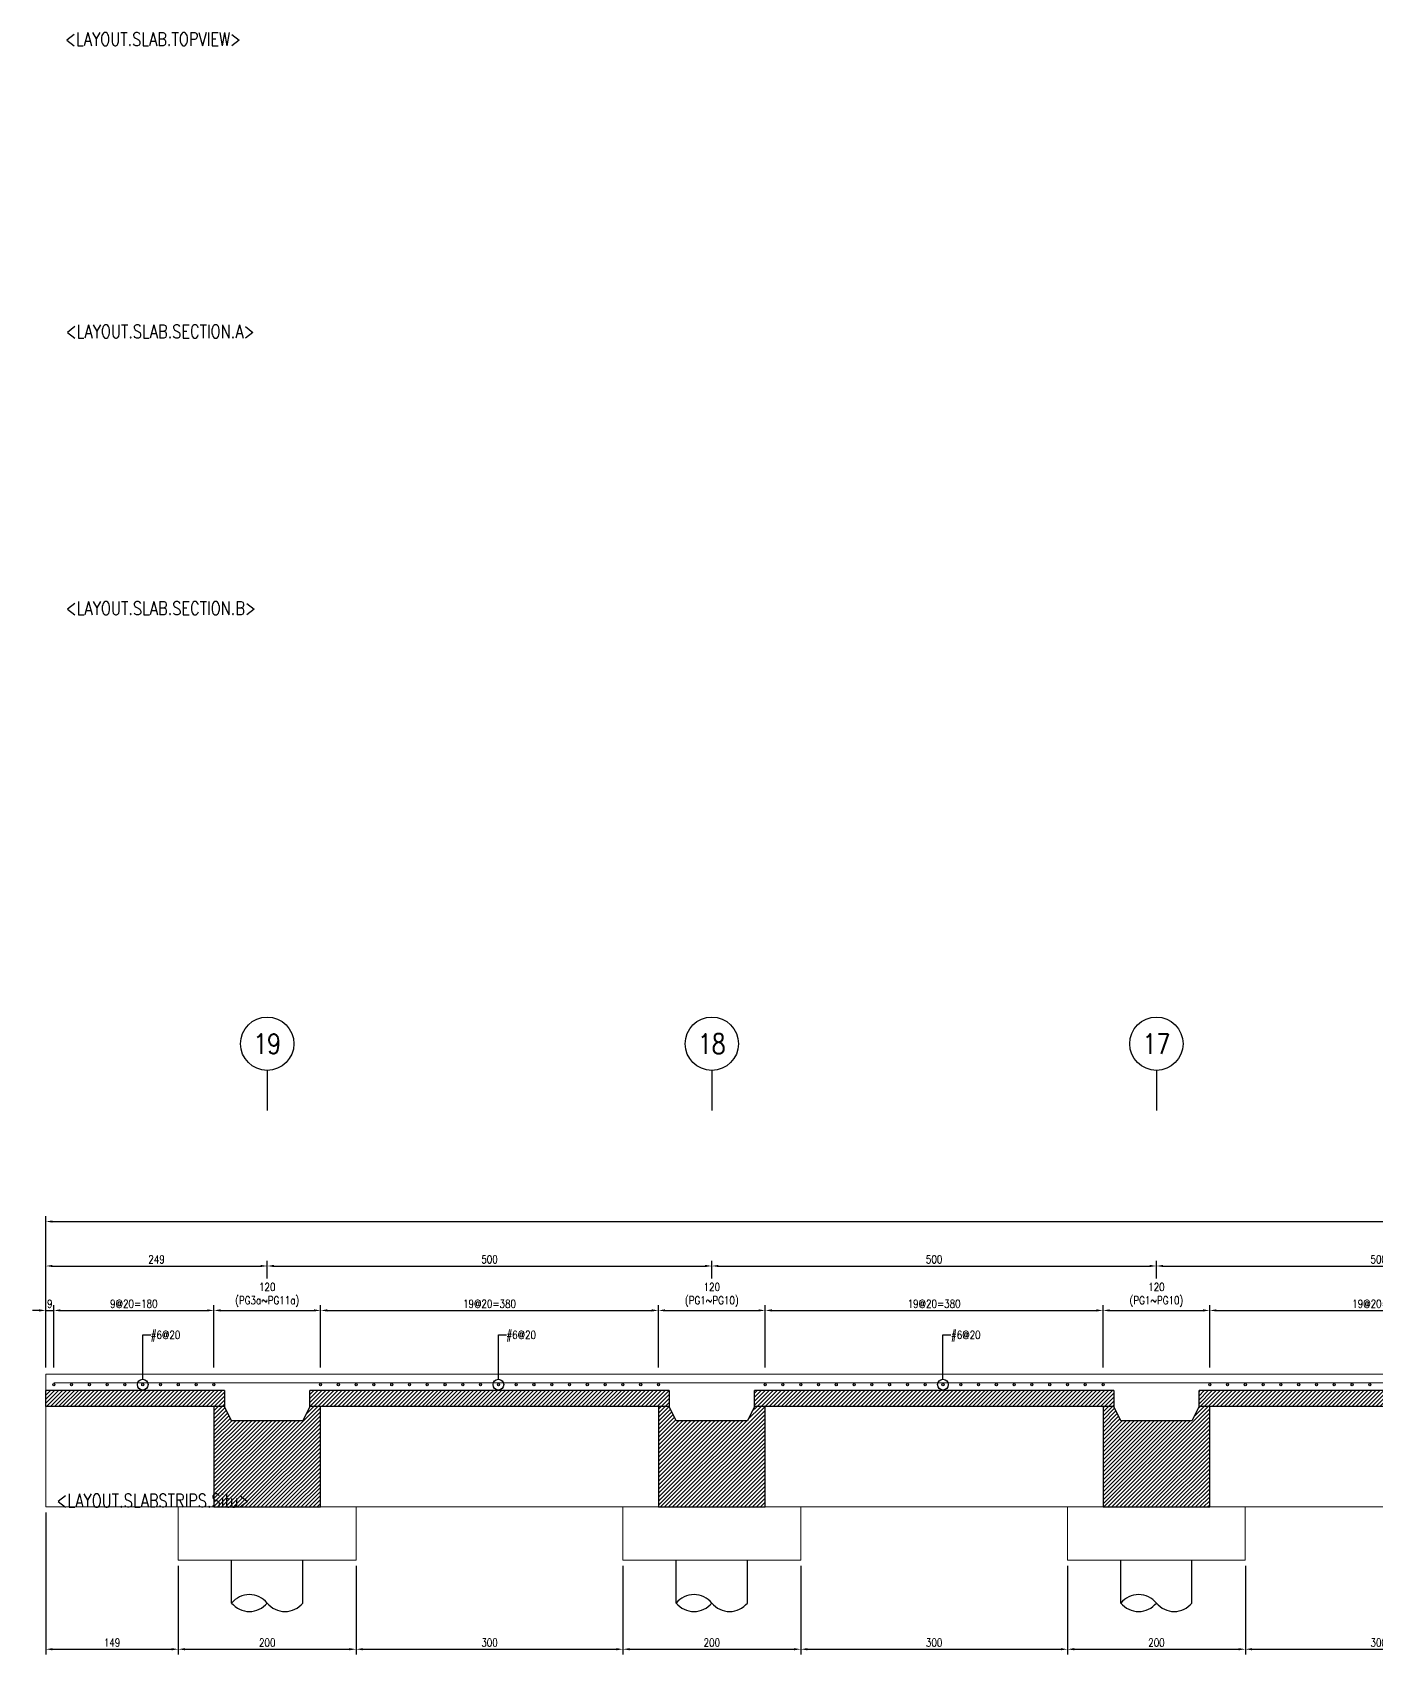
# Model space of a CAD drawing. Extents: x -4754 to 4964, y -19960 to 3942.
# Drawn here: x -301 to 1211, y -11309 to -9484 of the extents above; entities that cross this region are included whole.
import ezdxf
from ezdxf.enums import TextEntityAlignment as Align

# ---------------------------------------------------------------- set-up
doc = ezdxf.new("R2010")
doc.units = 0
doc.header["$LTSCALE"] = 3
doc.layers.get('0').update_dxf_attribs({"linetype": 'CONTINUOUS'})
doc.layers.add('HB_0', color=7, linetype='CONTINUOUS', transparency=0.5)
doc.layers.add('預鑄版_HATCH', color=253, linetype='CONTINUOUS', transparency=0.1)
for name, color, linetype in [('HB_DIM', 1, 'CONTINUOUS'), ('HB_TXT_CTEXT', 2, 'CONTINUOUS'), ('RCAD.PARM.Treatle', 2, 'CONTINUOUS'), ('鋼筋', 3, 'CONTINUOUS'), ('預鑄梁_HATCH', 253, 'CONTINUOUS')]:
    doc.layers.add(name, color=color, linetype=linetype)
doc.styles.get("Standard").update_dxf_attribs({"font": 'ROMANS.shx', "width": 0.8, "bigfont": 'chineset.shx'})
doc.dimstyles.new('30', dxfattribs={"dimscale": 3, "dimtxt": 3, "dimasz": 2.5, "dimexe": 2, "dimexo": 2, "dimgap": 1, "dimtad": 1, "dimdsep": 46, "dimtxsty": 'Standard', "dimcen": 0, "dimclrd": 256, "dimclre": 256, "dimclrt": 2, "dimadec": 0, "dimazin": 0, "dimtfac": 1, "dimtix": 1, "dimtmove": 2, "dimatfit": 3, "dimfxl": 1, "dimtolj": 1, "dimtzin": 0, "dimarcsym": 0})

# ---------------------------------------------------------------- blocks, each defined once
blk = doc.blocks.new('pile_vertical_with_pilecap')
at = {"linetype": 'Continuous'}
for p, q in [((-40, -48.1), (-40, 0)), ((-40, -48.1), (-40, 0)), ((40, -48.1), (40, 0)), ((40, -48.1), (40, 0))]:
    blk.add_line(p, q, dxfattribs=at)
for centre, start, end in [((-20, -64.1), 38.718, 141.282), ((-20, -64.1), 38.718, 141.282), ((-20, -32), 218.718, 321.282), ((-20, -32), 218.718, 321.282), ((20, -32), 218.718, 321.282), ((20, -32), 218.718, 321.282)]:
    blk.add_arc(centre, 25.6, start, end, dxfattribs=at)
blk = doc.blocks.new('line_guide')
at = {"color": 4, "linetype": 'Continuous'}
blk.add_line((0, 0), (0, -45), dxfattribs=at)
blk.add_circle((0, 30), 30, dxfattribs=at)
at = {"color": 4, "linetype": 'Continuous', "width": 0.8}
blk.add_attdef('A', text='', height=22.5, dxfattribs=at).set_placement((0, 30), align=Align.MIDDLE)
blk = doc.blocks.new('C')
at = {"color": 3, "linetype": 'Continuous'}
blk.add_circle((0, 0), 1.2, dxfattribs=at)
blk = doc.blocks.new('C_Red')
at = {"color": 1, "linetype": 'Continuous'}
blk.add_circle((0, 0), 1.2, dxfattribs=at)
blk = doc.blocks.new('*D985')
at = {"layer": 'HB_DIM', "linetype": 'Continuous', "lineweight": -2}
for p, q in [((-285.7, -10985.9), (-285.7, -10815.9)), ((4212.3, -10985.9), (4212.3, -10815.9)), ((-278.2, -10821.9), (4204.8, -10821.9))]:
    blk.add_line(p, q, dxfattribs=at)
at = {"layer": 'HB_DIM'}
for points in [[(-278.2, -10820.6), (-278.2, -10823.1), (-285.7, -10821.9)], [(4204.8, -10823.1), (4204.8, -10820.6), (4212.3, -10821.9)]]:
    blk.add_solid(points, dxfattribs=at)
at = {"layer": 'HB_DIM', "color": 2, "linetype": 'Continuous', "insert": (1963.3, -10814.4), "char_height": 9, "attachment_point": 5, "rotation": 0}
blk.add_mtext('\\A1;4498', dxfattribs=at)
blk = doc.blocks.new('*D986')
at = {"layer": 'HB_DIM', "linetype": 'Continuous', "lineweight": -2}
for p, q in [((-285.7, -10985.9), (-285.7, -10865.9)), ((-278.2, -10871.9), (-44.2, -10871.9)), ((-36.7, -10885.9), (-36.7, -10865.9))]:
    blk.add_line(p, q, dxfattribs=at)
at = {"layer": 'HB_DIM'}
for points in [[(-278.2, -10870.6), (-278.2, -10873.1), (-285.7, -10871.9)], [(-44.2, -10873.1), (-44.2, -10870.6), (-36.7, -10871.9)]]:
    blk.add_solid(points, dxfattribs=at)
at = {"layer": 'HB_DIM', "color": 2, "linetype": 'Continuous', "insert": (-161.2, -10864.4), "char_height": 9, "attachment_point": 5, "rotation": 0}
blk.add_mtext('\\A1;249', dxfattribs=at)
blk = doc.blocks.new('*D987')
at = {"layer": 'HB_DIM', "linetype": 'Continuous', "lineweight": -2}
for p, q in [((-36.7, -10885.9), (-36.7, -10865.9)), ((-29.2, -10871.9), (455.8, -10871.9)), ((463.3, -10885.9), (463.3, -10865.9))]:
    blk.add_line(p, q, dxfattribs=at)
at = {"layer": 'HB_DIM'}
for points in [[(-29.2, -10870.6), (-29.2, -10873.1), (-36.7, -10871.9)], [(455.8, -10873.1), (455.8, -10870.6), (463.3, -10871.9)]]:
    blk.add_solid(points, dxfattribs=at)
at = {"layer": 'HB_DIM', "color": 2, "linetype": 'Continuous', "insert": (213.3, -10864.4), "char_height": 9, "attachment_point": 5, "rotation": 0}
blk.add_mtext('\\A1;500', dxfattribs=at)
blk = doc.blocks.new('*D988')
at = {"layer": 'HB_DIM', "linetype": 'Continuous', "lineweight": -2}
for p, q in [((463.3, -10885.9), (463.3, -10865.9)), ((470.8, -10871.9), (955.8, -10871.9)), ((963.3, -10885.9), (963.3, -10865.9))]:
    blk.add_line(p, q, dxfattribs=at)
at = {"layer": 'HB_DIM'}
for points in [[(470.8, -10870.6), (470.8, -10873.1), (463.3, -10871.9)], [(955.8, -10873.1), (955.8, -10870.6), (963.3, -10871.9)]]:
    blk.add_solid(points, dxfattribs=at)
at = {"layer": 'HB_DIM', "color": 2, "linetype": 'Continuous', "insert": (713.3, -10864.4), "char_height": 9, "attachment_point": 5, "rotation": 0}
blk.add_mtext('\\A1;500', dxfattribs=at)
blk = doc.blocks.new('*D989')
at = {"layer": 'HB_DIM', "linetype": 'Continuous', "lineweight": -2}
for p, q in [((963.3, -10885.9), (963.3, -10865.9)), ((970.8, -10871.9), (1455.8, -10871.9)), ((1463.3, -10885.9), (1463.3, -10865.9))]:
    blk.add_line(p, q, dxfattribs=at)
at = {"layer": 'HB_DIM'}
for points in [[(970.8, -10870.6), (970.8, -10873.1), (963.3, -10871.9)], [(1455.8, -10873.1), (1455.8, -10870.6), (1463.3, -10871.9)]]:
    blk.add_solid(points, dxfattribs=at)
at = {"layer": 'HB_DIM', "color": 2, "linetype": 'Continuous', "insert": (1213.3, -10864.4), "char_height": 9, "attachment_point": 5, "rotation": 0}
blk.add_mtext('\\A1;500', dxfattribs=at)
blk = doc.blocks.new('*D996')
at = {"layer": 'HB_DIM', "linetype": 'Continuous', "lineweight": -2}
for p, q in [((-293.2, -10921.9), (-300.7, -10921.9)), ((-285.7, -10985.9), (-285.7, -10915.9)), ((-285.7, -10921.9), (-276.7, -10921.9)), ((-276.7, -10985.9), (-276.7, -10915.9)), ((-269.2, -10921.9), (-261.7, -10921.9))]:
    blk.add_line(p, q, dxfattribs=at)
at = {"layer": 'HB_DIM'}
for points in [[(-293.2, -10923.1), (-293.2, -10920.6), (-285.7, -10921.9)], [(-269.2, -10920.6), (-269.2, -10923.1), (-276.7, -10921.9)]]:
    blk.add_solid(points, dxfattribs=at)
at = {"layer": 'HB_DIM', "color": 2, "linetype": 'Continuous', "insert": (-281.2, -10914.4), "char_height": 9, "attachment_point": 5, "rotation": 0}
blk.add_mtext('\\A1;9', dxfattribs=at)
blk = doc.blocks.new('*D997')
at = {"layer": 'HB_DIM', "linetype": 'Continuous', "lineweight": -2}
for p, q in [((-276.7, -10985.9), (-276.7, -10915.9)), ((-269.2, -10921.9), (-104.2, -10921.9)), ((-96.7, -10985.9), (-96.7, -10915.9))]:
    blk.add_line(p, q, dxfattribs=at)
at = {"layer": 'HB_DIM'}
for points in [[(-269.2, -10920.6), (-269.2, -10923.1), (-276.7, -10921.9)], [(-104.2, -10923.1), (-104.2, -10920.6), (-96.7, -10921.9)]]:
    blk.add_solid(points, dxfattribs=at)
at = {"layer": 'HB_DIM', "color": 2, "linetype": 'Continuous', "insert": (-186.7, -10914.4), "char_height": 9, "attachment_point": 5, "rotation": 0}
blk.add_mtext('\\A1;9@20=180', dxfattribs=at)
blk = doc.blocks.new('*D998')
at = {"layer": 'HB_DIM', "linetype": 'Continuous', "lineweight": -2}
for p, q in [((-96.7, -10985.9), (-96.7, -10915.9)), ((-89.2, -10921.9), (15.8, -10921.9)), ((23.3, -10985.9), (23.3, -10915.9))]:
    blk.add_line(p, q, dxfattribs=at)
at = {"layer": 'HB_DIM'}
for points in [[(-89.2, -10920.6), (-89.2, -10923.1), (-96.7, -10921.9)], [(15.8, -10923.1), (15.8, -10920.6), (23.3, -10921.9)]]:
    blk.add_solid(points, dxfattribs=at)
at = {"layer": 'HB_DIM', "color": 2, "linetype": 'Continuous', "insert": (-36.7, -10904.5), "char_height": 9, "attachment_point": 5, "rotation": 0}
blk.add_mtext('\\A1;120^J(PG3a~PG11a)', dxfattribs=at)
blk = doc.blocks.new('*D999')
at = {"layer": 'HB_DIM', "linetype": 'Continuous', "lineweight": -2}
for p, q in [((23.3, -10985.9), (23.3, -10915.9)), ((30.8, -10921.9), (395.8, -10921.9)), ((403.3, -10985.9), (403.3, -10915.9))]:
    blk.add_line(p, q, dxfattribs=at)
at = {"layer": 'HB_DIM'}
for points in [[(30.8, -10920.6), (30.8, -10923.1), (23.3, -10921.9)], [(395.8, -10923.1), (395.8, -10920.6), (403.3, -10921.9)]]:
    blk.add_solid(points, dxfattribs=at)
at = {"layer": 'HB_DIM', "color": 2, "linetype": 'Continuous', "insert": (213.3, -10914.4), "char_height": 9, "attachment_point": 5, "rotation": 0}
blk.add_mtext('\\A1;19@20=380', dxfattribs=at)
blk = doc.blocks.new('*D1000')
at = {"layer": 'HB_DIM', "linetype": 'Continuous', "lineweight": -2}
for p, q in [((403.3, -10985.9), (403.3, -10915.9)), ((410.8, -10921.9), (515.8, -10921.9)), ((523.3, -10985.9), (523.3, -10915.9))]:
    blk.add_line(p, q, dxfattribs=at)
at = {"layer": 'HB_DIM'}
for points in [[(410.8, -10920.6), (410.8, -10923.1), (403.3, -10921.9)], [(515.8, -10923.1), (515.8, -10920.6), (523.3, -10921.9)]]:
    blk.add_solid(points, dxfattribs=at)
at = {"layer": 'HB_DIM', "color": 2, "linetype": 'Continuous', "insert": (463.3, -10904.5), "char_height": 9, "attachment_point": 5, "rotation": 0}
blk.add_mtext('\\A1;120^J(PG1~PG10)', dxfattribs=at)
blk = doc.blocks.new('*D1001')
at = {"layer": 'HB_DIM', "linetype": 'Continuous', "lineweight": -2}
for p, q in [((523.3, -10985.9), (523.3, -10915.9)), ((530.8, -10921.9), (895.8, -10921.9)), ((903.3, -10985.9), (903.3, -10915.9))]:
    blk.add_line(p, q, dxfattribs=at)
at = {"layer": 'HB_DIM'}
for points in [[(530.8, -10920.6), (530.8, -10923.1), (523.3, -10921.9)], [(895.8, -10923.1), (895.8, -10920.6), (903.3, -10921.9)]]:
    blk.add_solid(points, dxfattribs=at)
at = {"layer": 'HB_DIM', "color": 2, "linetype": 'Continuous', "insert": (713.3, -10914.4), "char_height": 9, "attachment_point": 5, "rotation": 0}
blk.add_mtext('\\A1;19@20=380', dxfattribs=at)
blk = doc.blocks.new('*D1002')
at = {"layer": 'HB_DIM', "linetype": 'Continuous', "lineweight": -2}
for p, q in [((903.3, -10985.9), (903.3, -10915.9)), ((910.8, -10921.9), (1015.8, -10921.9)), ((1023.3, -10985.9), (1023.3, -10915.9))]:
    blk.add_line(p, q, dxfattribs=at)
at = {"layer": 'HB_DIM'}
for points in [[(910.8, -10920.6), (910.8, -10923.1), (903.3, -10921.9)], [(1015.8, -10923.1), (1015.8, -10920.6), (1023.3, -10921.9)]]:
    blk.add_solid(points, dxfattribs=at)
at = {"layer": 'HB_DIM', "color": 2, "linetype": 'Continuous', "insert": (963.3, -10904.5), "char_height": 9, "attachment_point": 5, "rotation": 0}
blk.add_mtext('\\A1;120^J(PG1~PG10)', dxfattribs=at)
blk = doc.blocks.new('*D1003')
at = {"layer": 'HB_DIM', "linetype": 'Continuous', "lineweight": -2}
for p, q in [((1023.3, -10985.9), (1023.3, -10915.9)), ((1030.8, -10921.9), (1395.8, -10921.9)), ((1403.3, -10985.9), (1403.3, -10915.9))]:
    blk.add_line(p, q, dxfattribs=at)
at = {"layer": 'HB_DIM'}
for points in [[(1030.8, -10920.6), (1030.8, -10923.1), (1023.3, -10921.9)], [(1395.8, -10923.1), (1395.8, -10920.6), (1403.3, -10921.9)]]:
    blk.add_solid(points, dxfattribs=at)
at = {"layer": 'HB_DIM', "color": 2, "linetype": 'Continuous', "insert": (1213.3, -10914.4), "char_height": 9, "attachment_point": 5, "rotation": 0}
blk.add_mtext('\\A1;19@20=380', dxfattribs=at)
blk = doc.blocks.new('*D1017')
at = {"layer": 'HB_DIM', "linetype": 'Continuous', "lineweight": -2}
for p, q in [((-285.7, -11149), (-285.7, -11309)), ((-136.7, -11209), (-136.7, -11309)), ((-278.2, -11303), (-144.2, -11303))]:
    blk.add_line(p, q, dxfattribs=at)
at = {"layer": 'HB_DIM'}
for points in [[(-278.2, -11301.7), (-278.2, -11304.2), (-285.7, -11303)], [(-144.2, -11304.2), (-144.2, -11301.7), (-136.7, -11303)]]:
    blk.add_solid(points, dxfattribs=at)
at = {"layer": 'HB_DIM', "color": 2, "linetype": 'Continuous', "insert": (-211.2, -11295.5), "char_height": 9, "attachment_point": 5, "rotation": 0}
blk.add_mtext('\\A1;149', dxfattribs=at)
blk = doc.blocks.new('*D1018')
at = {"layer": 'HB_DIM', "linetype": 'Continuous', "lineweight": -2}
for p, q in [((-136.7, -11209), (-136.7, -11309)), ((63.3, -11209), (63.3, -11309)), ((-129.2, -11303), (55.8, -11303))]:
    blk.add_line(p, q, dxfattribs=at)
at = {"layer": 'HB_DIM'}
for points in [[(-129.2, -11301.7), (-129.2, -11304.2), (-136.7, -11303)], [(55.8, -11304.2), (55.8, -11301.7), (63.3, -11303)]]:
    blk.add_solid(points, dxfattribs=at)
at = {"layer": 'HB_DIM', "color": 2, "linetype": 'Continuous', "insert": (-36.7, -11295.5), "char_height": 9, "attachment_point": 5, "rotation": 0}
blk.add_mtext('\\A1;200', dxfattribs=at)
blk = doc.blocks.new('*D1019')
at = {"layer": 'HB_DIM', "linetype": 'Continuous', "lineweight": -2}
for p, q in [((63.3, -11209), (63.3, -11309)), ((363.3, -11209), (363.3, -11309)), ((70.8, -11303), (355.8, -11303))]:
    blk.add_line(p, q, dxfattribs=at)
at = {"layer": 'HB_DIM'}
for points in [[(70.8, -11301.7), (70.8, -11304.2), (63.3, -11303)], [(355.8, -11304.2), (355.8, -11301.7), (363.3, -11303)]]:
    blk.add_solid(points, dxfattribs=at)
at = {"layer": 'HB_DIM', "color": 2, "linetype": 'Continuous', "insert": (213.3, -11295.5), "char_height": 9, "attachment_point": 5, "rotation": 0}
blk.add_mtext('\\A1;300', dxfattribs=at)
blk = doc.blocks.new('*D1020')
at = {"layer": 'HB_DIM', "linetype": 'Continuous', "lineweight": -2}
for p, q in [((363.3, -11209), (363.3, -11309)), ((563.3, -11209), (563.3, -11309)), ((370.8, -11303), (555.8, -11303))]:
    blk.add_line(p, q, dxfattribs=at)
at = {"layer": 'HB_DIM'}
for points in [[(370.8, -11301.7), (370.8, -11304.2), (363.3, -11303)], [(555.8, -11304.2), (555.8, -11301.7), (563.3, -11303)]]:
    blk.add_solid(points, dxfattribs=at)
at = {"layer": 'HB_DIM', "color": 2, "linetype": 'Continuous', "insert": (463.3, -11295.5), "char_height": 9, "attachment_point": 5, "rotation": 0}
blk.add_mtext('\\A1;200', dxfattribs=at)
blk = doc.blocks.new('*D1021')
at = {"layer": 'HB_DIM', "linetype": 'Continuous', "lineweight": -2}
for p, q in [((563.3, -11209), (563.3, -11309)), ((863.3, -11209), (863.3, -11309)), ((570.8, -11303), (855.8, -11303))]:
    blk.add_line(p, q, dxfattribs=at)
at = {"layer": 'HB_DIM'}
for points in [[(570.8, -11301.7), (570.8, -11304.2), (563.3, -11303)], [(855.8, -11304.2), (855.8, -11301.7), (863.3, -11303)]]:
    blk.add_solid(points, dxfattribs=at)
at = {"layer": 'HB_DIM', "color": 2, "linetype": 'Continuous', "insert": (713.3, -11295.5), "char_height": 9, "attachment_point": 5, "rotation": 0}
blk.add_mtext('\\A1;300', dxfattribs=at)
blk = doc.blocks.new('*D1022')
at = {"layer": 'HB_DIM', "linetype": 'Continuous', "lineweight": -2}
for p, q in [((863.3, -11209), (863.3, -11309)), ((1063.3, -11209), (1063.3, -11309)), ((870.8, -11303), (1055.8, -11303))]:
    blk.add_line(p, q, dxfattribs=at)
at = {"layer": 'HB_DIM'}
for points in [[(870.8, -11301.7), (870.8, -11304.2), (863.3, -11303)], [(1055.8, -11304.2), (1055.8, -11301.7), (1063.3, -11303)]]:
    blk.add_solid(points, dxfattribs=at)
at = {"layer": 'HB_DIM', "color": 2, "linetype": 'Continuous', "insert": (963.3, -11295.5), "char_height": 9, "attachment_point": 5, "rotation": 0}
blk.add_mtext('\\A1;200', dxfattribs=at)
blk = doc.blocks.new('*D1023')
at = {"layer": 'HB_DIM', "linetype": 'Continuous', "lineweight": -2}
for p, q in [((1063.3, -11209), (1063.3, -11309)), ((1363.3, -11209), (1363.3, -11309)), ((1070.8, -11303), (1355.8, -11303))]:
    blk.add_line(p, q, dxfattribs=at)
at = {"layer": 'HB_DIM'}
for points in [[(1070.8, -11301.7), (1070.8, -11304.2), (1063.3, -11303)], [(1355.8, -11304.2), (1355.8, -11301.7), (1363.3, -11303)]]:
    blk.add_solid(points, dxfattribs=at)
at = {"layer": 'HB_DIM', "color": 2, "linetype": 'Continuous', "insert": (1213.3, -11295.5), "char_height": 9, "attachment_point": 5, "rotation": 0}
blk.add_mtext('\\A1;300', dxfattribs=at)

msp = doc.modelspace()

# ---------------------------------------------------------------- hatches: boundary and pattern name
at = {"layer": '預鑄梁_HATCH', "linetype": 'Continuous'}
h = msp.add_hatch(dxfattribs=at)
h.set_pattern_fill('ANSI31', color=256, style=0)
h.paths.add_polyline_path([(23.272, -11142.962), (23.272, -11029.962), (11.272, -11029.962), (3.272, -11045.962), (-76.728, -11045.962), (-84.728, -11029.962), (-96.728, -11029.962), (-96.728, -11142.962)], flags=17)
h = msp.add_hatch(dxfattribs=at)
h.set_pattern_fill('ANSI31', color=256, style=0)
h.paths.add_polyline_path([(523.272, -11142.962), (523.272, -11029.962), (511.272, -11029.962), (503.272, -11045.962), (423.272, -11045.962), (415.272, -11029.962), (403.272, -11029.962), (403.272, -11142.962)], flags=17)
h = msp.add_hatch(dxfattribs=at)
h.set_pattern_fill('ANSI31', color=256, style=0)
h.paths.add_polyline_path([(1023.272, -11142.962), (1023.272, -11029.962), (1011.272, -11029.962), (1003.272, -11045.962), (923.272, -11045.962), (915.272, -11029.962), (903.272, -11029.962), (903.272, -11142.962)], flags=17)
at = {"layer": '預鑄版_HATCH', "linetype": 'Continuous'}
h = msp.add_hatch(dxfattribs=at)
h.set_pattern_fill('ANSI31', color=256, style=0)
h.paths.add_polyline_path([(-285.728, -11029.962), (-84.728, -11029.962), (-84.728, -11011.962), (-285.728, -11011.962)], flags=17)
h = msp.add_hatch(dxfattribs=at)
h.set_pattern_fill('ANSI31', color=256, style=0)
h.paths.add_polyline_path([(11.272, -11029.962), (415.272, -11029.962), (415.272, -11011.962), (11.272, -11011.962)], flags=17)
h = msp.add_hatch(dxfattribs=at)
h.set_pattern_fill('ANSI31', color=256, style=0)
h.paths.add_polyline_path([(511.272, -11029.962), (915.272, -11029.962), (915.272, -11011.962), (511.272, -11011.962)], flags=17)
h = msp.add_hatch(dxfattribs=at)
h.set_pattern_fill('ANSI31', color=256, style=0)
h.paths.add_polyline_path([(1011.272, -11029.962), (1415.272, -11029.962), (1415.272, -11011.962), (1011.272, -11011.962)], flags=17)

# ---------------------------------------------------------------- linework, layer by layer
at = {"layer": 'HB_0', "lineweight": 5}
for points in [[(-285.728, -10993.524), (-285.728, -11142.962), (4212.272, -11142.962), (4212.272, -10993.524)], [(-136.728, -11202.962), (63.272, -11202.962), (63.272, -11142.962), (-136.728, -11142.962), (-136.728, -11202.962)], [(363.272, -11202.962), (563.272, -11202.962), (563.272, -11142.962), (363.272, -11142.962), (363.272, -11202.962)], [(863.272, -11202.962), (1063.272, -11202.962), (1063.272, -11142.962), (863.272, -11142.962), (863.272, -11202.962)]]:
    msp.add_lwpolyline(points, dxfattribs=at)
at = {"layer": 'HB_0', "color": 1, "linetype": 'Continuous'}
for points in [[(-84.728, -11011.962), (-285.728, -11011.962)], [(-285.728, -11029.962), (-285.728, -11011.962)], [(-84.728, -11011.962), (-84.728, -11029.962)], [(415.272, -11011.962), (11.272, -11011.962)], [(11.272, -11029.962), (11.272, -11011.962)], [(415.272, -11011.962), (415.272, -11029.962)], [(915.272, -11011.962), (511.272, -11011.962)], [(511.272, -11029.962), (511.272, -11011.962)], [(915.272, -11011.962), (915.272, -11029.962)], [(1415.272, -11011.962), (1011.272, -11011.962)], [(1011.272, -11029.962), (1011.272, -11011.962)], [(-84.728, -11029.962), (-285.728, -11029.962)], [(23.272, -11142.962), (23.272, -11029.962), (11.272, -11029.962), (3.272, -11045.962), (-76.728, -11045.962), (-84.728, -11029.962), (-96.728, -11029.962), (-96.728, -11142.962), (23.272, -11142.962)], [(415.272, -11029.962), (11.272, -11029.962)], [(523.272, -11142.962), (523.272, -11029.962), (511.272, -11029.962), (503.272, -11045.962), (423.272, -11045.962), (415.272, -11029.962), (403.272, -11029.962), (403.272, -11142.962), (523.272, -11142.962)], [(915.272, -11029.962), (511.272, -11029.962)], [(1023.272, -11142.962), (1023.272, -11029.962), (1011.272, -11029.962), (1003.272, -11045.962), (923.272, -11045.962), (915.272, -11029.962), (903.272, -11029.962), (903.272, -11142.962), (1023.272, -11142.962)], [(1415.272, -11029.962), (1011.272, -11029.962)]]:
    msp.add_lwpolyline(points, dxfattribs=at)
at = {"layer": 'HB_0', "color": 4, "lineweight": 5, "true_color": 0x00ffff}
for points in [[(-285.728, -10993.524, 1105), (-285.728, -11029.962, 1105), (-96.728, -11029.962, 1105), (-96.728, -11142.962, 1105), (23.272, -11142.962, 1105), (23.272, -11029.962, 1105), (403.272, -11029.962, 1105), (403.272, -11142.962, 1105), (523.272, -11142.962, 1105), (523.272, -11029.962, 1105), (903.272, -11029.962, 1105), (903.272, -11142.962, 1105), (1023.272, -11142.962, 1105), (1023.272, -11029.962, 1105), (1403.272, -11029.962, 1105)], [(4212.272, -10993.524, 1105), (-285.728, -10993.524, 1105)]]:
    msp.add_polyline3d(points, dxfattribs=at)
at = {"layer": 'HB_DIM', "color": 1, "linetype": 'Continuous'}
for points in [[(-176.728, -10999.371), (-176.728, -10949.371), (-167.728, -10949.371)], [(223.272, -10999.371), (223.272, -10949.371), (232.272, -10949.371)], [(723.272, -10999.371), (723.272, -10949.371), (732.272, -10949.371)]]:
    msp.add_lwpolyline(points, dxfattribs=at)
at = {"layer": '鋼筋', "lineweight": 5}
msp.add_line((-276.728, -11003.475, 9.815), (4203.272, -11003.475, 9.815), dxfattribs=at)

# ---------------------------------------------------------------- block references
at = {"layer": 'HB_0', "linetype": 'Continuous'}
for p, values in [((-36.728, -10651.888, 325), {'A': '19'}), ((463.272, -10651.888, 325), {'A': '18'}), ((963.272, -10651.888, 325), {'A': '17'})]:
    msp.add_blockref('line_guide', p, dxfattribs=at).add_auto_attribs(values)
for p in [(-36.728, -11202.962), (463.272, -11202.962), (963.272, -11202.962)]:
    msp.add_blockref('pile_vertical_with_pilecap', p, dxfattribs=at)
at = {"layer": 'HB_DIM', "linetype": 'Continuous', "xscale": 5, "yscale": 5, "zscale": 5}
for p in [(-176.728, -11005.371, 9.815), (223.272, -11005.371, 9.815), (723.272, -11005.371, 9.815)]:
    msp.add_blockref('C_Red', p, dxfattribs=at)
at = {"layer": '鋼筋', "linetype": 'Continuous', "xscale": 0.955, "yscale": 0.955, "zscale": 0.955}
for p in [(-276.728, -11005.371, 9.815), (-256.728, -11005.371, 9.815), (-236.728, -11005.371, 9.815), (-216.728, -11005.371, 9.815), (-196.728, -11005.371, 9.815), (-176.728, -11005.371, 9.815), (-156.728, -11005.371, 9.815), (-136.728, -11005.371, 9.815), (-116.728, -11005.371, 9.815), (-96.728, -11005.371, 9.815), (23.272, -11005.371, 9.815), (43.272, -11005.371, 9.815), (63.272, -11005.371, 9.815), (83.272, -11005.371, 9.815), (103.272, -11005.371, 9.815), (123.272, -11005.371, 9.815), (143.272, -11005.371, 9.815), (163.272, -11005.371, 9.815), (183.272, -11005.371, 9.815), (203.272, -11005.371, 9.815), (223.272, -11005.371, 9.815), (243.272, -11005.371, 9.815), (263.272, -11005.371, 9.815), (283.272, -11005.371, 9.815), (303.272, -11005.371, 9.815), (323.272, -11005.371, 9.815), (343.272, -11005.371, 9.815), (363.272, -11005.371, 9.815), (383.272, -11005.371, 9.815), (403.272, -11005.371, 9.815), (523.272, -11005.371, 9.815), (543.272, -11005.371, 9.815), (563.272, -11005.371, 9.815), (583.272, -11005.371, 9.815), (603.272, -11005.371, 9.815), (623.272, -11005.371, 9.815), (643.272, -11005.371, 9.815), (663.272, -11005.371, 9.815), (683.272, -11005.371, 9.815), (703.272, -11005.371, 9.815), (723.272, -11005.371, 9.815), (743.272, -11005.371, 9.815), (763.272, -11005.371, 9.815), (783.272, -11005.371, 9.815), (803.272, -11005.371, 9.815), (823.272, -11005.371, 9.815), (843.272, -11005.371, 9.815), (863.272, -11005.371, 9.815), (883.272, -11005.371, 9.815), (903.272, -11005.371, 9.815), (1023.272, -11005.371, 9.815), (1043.272, -11005.371, 9.815), (1063.272, -11005.371, 9.815), (1083.272, -11005.371, 9.815), (1103.272, -11005.371, 9.815), (1123.272, -11005.371, 9.815), (1143.272, -11005.371, 9.815), (1163.272, -11005.371, 9.815), (1183.272, -11005.371, 9.815), (1203.272, -11005.371, 9.815)]:
    msp.add_blockref('C', p, dxfattribs=at)

# ---------------------------------------------------------------- texts
at = {"layer": 'HB_TXT_CTEXT', "linetype": 'Continuous', "width": 0.8}
for p in [(-167.728, -10949.371, 9.815), (232.272, -10949.371, 9.815), (732.272, -10949.371, 9.815)]:
    msp.add_text('#6@20', height=9, dxfattribs=at).set_placement(p, align=Align.MIDDLE_LEFT)
at = {"layer": 'RCAD.PARM.Treatle', "color": 6, "linetype": 'Continuous', "width": 0.8}
for s, p in [('<LAYOUT.SLAB.TOPVIEW>', (-165.201, -9491.803)), ('<LAYOUT.SLAB.SECTION.A>', (-157.201, -9820.595)), ('<LAYOUT.SLAB.SECTION.B>', (-156.344, -10131.995))]:
    msp.add_text(s, height=15, rotation=360, dxfattribs=at).set_placement(p, align=Align.MIDDLE)
at = {"layer": 'RCAD.PARM.Treatle', "color": 211, "linetype": 'Continuous', "width": 0.8}
msp.add_text('<LAYOUT.SLABSTRIPS.Situ>', height=15, rotation=360, dxfattribs=at).set_placement((-165.201, -11135.462), align=Align.MIDDLE)

# ---------------------------------------------------------------- dimensions: what is measured, and where the dimension line sits
at = {"layer": 'HB_DIM', "linetype": 'Continuous'}
for base, p1, p2, picture, middle in [((4212.272, -10821.888), (-285.728, -10991.888, 325), (4212.272, -10991.888, 325), '*D985', (1963.272, -10814.388)), ((-36.728, -10871.888), (-285.728, -10991.888, 325), (-36.728, -10891.888, 325), '*D986', (-161.228, -10864.388)), ((463.272, -10871.888), (-36.728, -10891.888, 325), (463.272, -10891.888, 325), '*D987', (213.272, -10864.388)), ((963.272, -10871.888), (463.272, -10891.888, 325), (963.272, -10891.888, 325), '*D988', (713.272, -10864.388)), ((1463.272, -10871.888), (963.272, -10891.888, 325), (1463.272, -10891.888, 325), '*D989', (1213.272, -10864.388)), ((-276.728, -10921.888), (-285.728, -10991.888, 325), (-276.728, -10991.888, 1095), '*D996', (-281.228, -10914.388)), ((-136.728, -11302.962), (-285.728, -11142.962, 325), (-136.728, -11202.962, 1105), '*D1017', (-211.228, -11295.462)), ((63.272, -11302.962), (-136.728, -11202.962, 1105), (63.272, -11202.962, 1105), '*D1018', (-36.728, -11295.462)), ((363.272, -11302.962), (63.272, -11202.962, 1105), (363.272, -11202.962, 1105), '*D1019', (213.272, -11295.462)), ((563.272, -11302.962), (363.272, -11202.962, 1105), (563.272, -11202.962, 1105), '*D1020', (463.272, -11295.462)), ((863.272, -11302.962), (563.272, -11202.962, 1105), (863.272, -11202.962, 1105), '*D1021', (713.272, -11295.462)), ((1063.272, -11302.962), (863.272, -11202.962, 1105), (1063.272, -11202.962, 1105), '*D1022', (963.272, -11295.462)), ((1363.272, -11302.962), (1063.272, -11202.962, 1105), (1363.272, -11202.962, 1105), '*D1023', (1213.272, -11295.462))]:
    dim = msp.add_linear_dim(base=base, p1=p1, p2=p2, angle=0, dimstyle='30', override={"dimdec": 0, "dimpost": '<>'}, dxfattribs=at)
    dim.commit()
    dim.dimension.update_dxf_attribs({"geometry": picture, "text_midpoint": middle})
for base, p1, p2, text, picture, middle in [((23.272, -10921.888), (-96.728, -10991.888, 1095), (23.272, -10991.888, 1095), '<>^J(PG3a~PG11a)', '*D998', (-36.728, -10904.531)), ((523.272, -10921.888), (403.272, -10991.888, 1095), (523.272, -10991.888, 1095), '<>^J(PG1~PG10)', '*D1000', (463.272, -10904.531)), ((1023.272, -10921.888), (903.272, -10991.888, 1095), (1023.272, -10991.888, 1095), '<>^J(PG1~PG10)', '*D1002', (963.272, -10904.531)), ((-96.728, -10921.888), (-276.728, -10991.888, 1095), (-96.728, -10991.888, 1095), '9@20=<>', '*D997', (-186.728, -10914.388)), ((403.272, -10921.888), (23.272, -10991.888, 1095), (403.272, -10991.888, 1095), '19@20=<>', '*D999', (213.272, -10914.388)), ((903.272, -10921.888), (523.272, -10991.888, 1095), (903.272, -10991.888, 1095), '19@20=<>', '*D1001', (713.272, -10914.388)), ((1403.272, -10921.888), (1023.272, -10991.888, 1095), (1403.272, -10991.888, 1095), '19@20=<>', '*D1003', (1213.272, -10914.388))]:
    dim = msp.add_linear_dim(base=base, p1=p1, p2=p2, angle=0, text=text, dimstyle='30', override={"dimdec": 0, "dimpost": '<>'}, dxfattribs=at)
    dim.commit()
    dim.dimension.update_dxf_attribs({"geometry": picture, "text_midpoint": middle})

doc.saveas('drawing.dxf')
